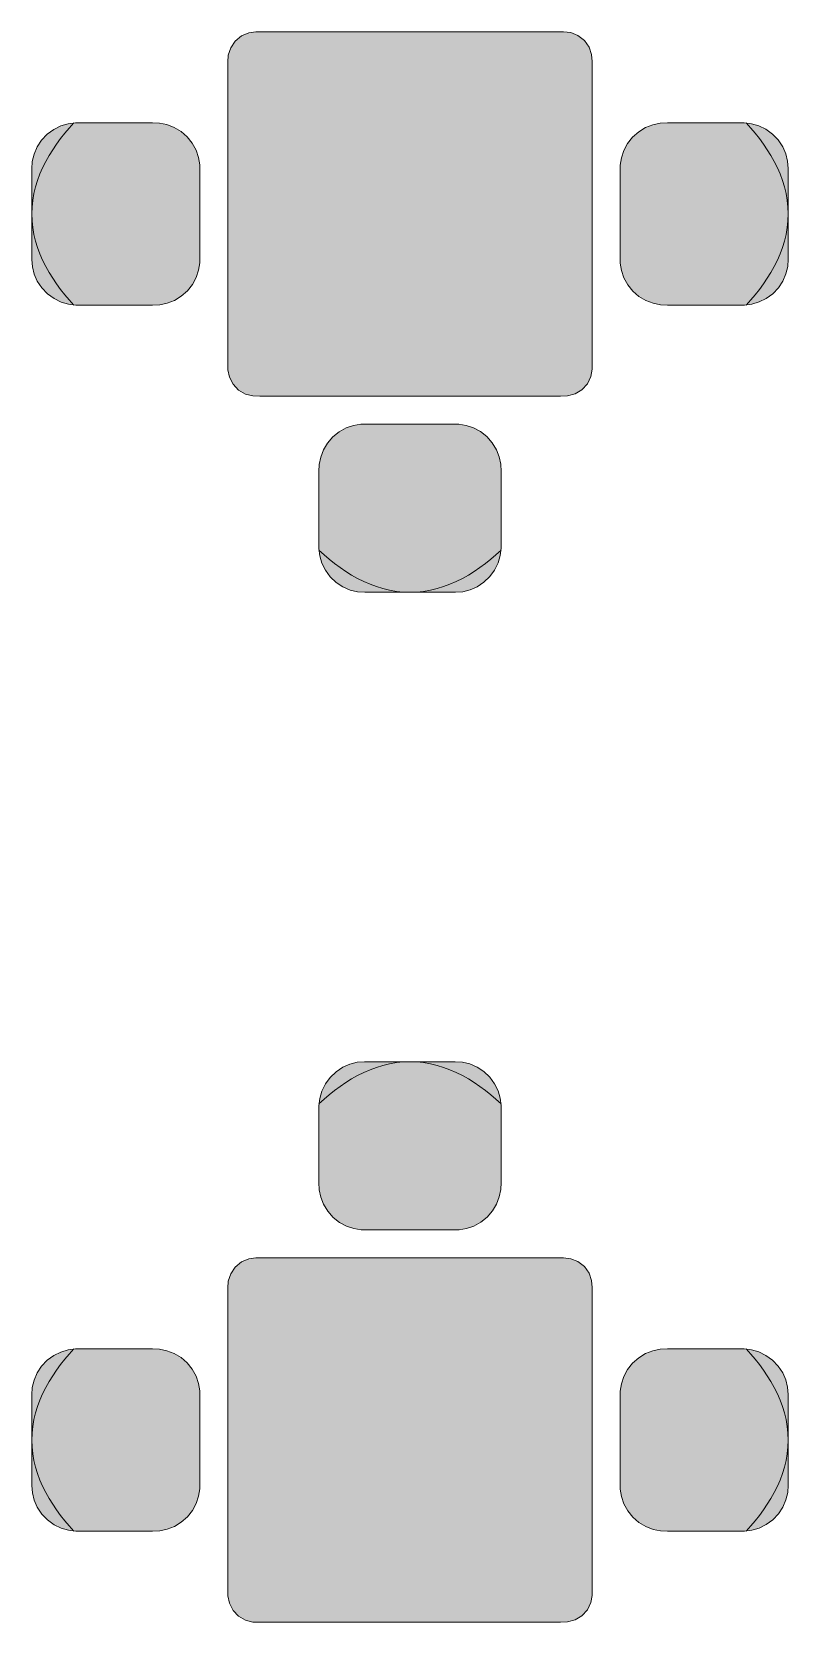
# Model space of a CAD drawing. Header units: metres. Extents: x 0 to 115, y 0 to 64.
# Drawn here: x 24.22 to 26.38, y 5.18 to 9.72 of the extents above; entities that cross this region are included whole.
import ezdxf

# ---------------------------------------------------------------- set-up
doc = ezdxf.new("R2010")
doc.units = ezdxf.units.M
doc.layers.add('A-MOBILIARIO', color=9, linetype='Continuous', lineweight=18)
doc.layers.add('A-MOBILIARIO-RELLENO', color=9, linetype='Continuous', lineweight=0)

msp = doc.modelspace()

# ---------------------------------------------------------------- hatches: boundary and pattern name
at = {"layer": 'A-MOBILIARIO-RELLENO', "true_color": 0xf3efe8}
h = msp.add_hatch(color=7, dxfattribs=at)
h.dxf.hatch_style = 1
h.paths.add_polyline_path([(24.86, 9.72), (24.88, 9.72), (24.8999, 9.72), (24.9199, 9.72), (24.9399, 9.72), (24.9598, 9.72), (24.9798, 9.72), (24.9997, 9.72), (25.0197, 9.72), (25.0397, 9.72), (25.0596, 9.72), (25.0796, 9.72), (25.0996, 9.72), (25.1195, 9.72), (25.1395, 9.72), (25.1594, 9.72), (25.1794, 9.72), (25.1994, 9.72), (25.2193, 9.72), (25.2393, 9.72), (25.2593, 9.72), (25.2792, 9.72), (25.2992, 9.72), (25.3191, 9.72), (25.3391, 9.72), (25.3591, 9.72), (25.379, 9.72), (25.399, 9.72), (25.419, 9.72), (25.4389, 9.72), (25.4589, 9.72), (25.4788, 9.72), (25.4988, 9.72), (25.5188, 9.72), (25.5387, 9.72), (25.5587, 9.72), (25.5787, 9.72), (25.5986, 9.72), (25.6186, 9.72), (25.6385, 9.72), (25.6585, 9.72), (25.6785, 9.72), (25.6984, 9.72), (25.7184, 9.72), (25.7384, 9.72), (25.759, 9.7177), (25.7797, 9.7095), (25.7979, 9.6952), (25.8113, 9.6763), (25.8185, 9.6554), (25.82, 9.635), (25.82, 9.615), (25.82, 9.5951), (25.82, 9.5751), (25.82, 9.5552), (25.82, 9.5352), (25.82, 9.5152), (25.82, 9.4953), (25.82, 9.4753), (25.82, 9.4553), (25.82, 9.4354), (25.82, 9.4154), (25.82, 9.3955), (25.82, 9.3755), (25.82, 9.3555), (25.82, 9.3356), (25.82, 9.3156), (25.82, 9.2956), (25.82, 9.2757), (25.82, 9.2557), (25.82, 9.2358), (25.82, 9.2158), (25.82, 9.1958), (25.82, 9.1759), (25.82, 9.1559), (25.82, 9.1359), (25.82, 9.116), (25.82, 9.096), (25.82, 9.0761), (25.82, 9.0561), (25.82, 9.0361), (25.82, 9.0162), (25.82, 8.9962), (25.82, 8.9762), (25.82, 8.9563), (25.82, 8.9363), (25.82, 8.9164), (25.82, 8.8964), (25.82, 8.8764), (25.82, 8.8565), (25.82, 8.8365), (25.82, 8.8165), (25.82, 8.7966), (25.82, 8.7766), (25.8199, 8.7566), (25.8162, 8.7358), (25.8064, 8.7154), (25.7908, 8.6982), (25.7712, 8.6863), (25.7502, 8.6807), (25.73, 8.68), (25.7101, 8.68), (25.6901, 8.68), (25.6701, 8.68), (25.6502, 8.68), (25.6302, 8.68), (25.6102, 8.68), (25.5903, 8.68), (25.5703, 8.68), (25.5504, 8.68), (25.5304, 8.68), (25.5104, 8.68), (25.4905, 8.68), (25.4705, 8.68), (25.4505, 8.68), (25.4306, 8.68), (25.4106, 8.68), (25.3907, 8.68), (25.3707, 8.68), (25.3507, 8.68), (25.3308, 8.68), (25.3108, 8.68), (25.2908, 8.68), (25.2709, 8.68), (25.2509, 8.68), (25.231, 8.68), (25.211, 8.68), (25.191, 8.68), (25.1711, 8.68), (25.1511, 8.68), (25.1311, 8.68), (25.1112, 8.68), (25.0912, 8.68), (25.0713, 8.68), (25.0513, 8.68), (25.0313, 8.68), (25.0114, 8.68), (24.9914, 8.68), (24.9714, 8.68), (24.9515, 8.68), (24.9315, 8.68), (24.9116, 8.68), (24.8916, 8.68), (24.8716, 8.68), (24.8515, 8.6805), (24.8305, 8.6856), (24.8107, 8.697), (24.7947, 8.7138), (24.7843, 8.734), (24.7802, 8.7549), (24.78, 8.775), (24.78, 8.7949), (24.78, 8.8149), (24.78, 8.8349), (24.78, 8.8548), (24.78, 8.8748), (24.78, 8.8947), (24.78, 8.9147), (24.78, 8.9347), (24.78, 8.9546), (24.78, 8.9746), (24.78, 8.9946), (24.78, 9.0145), (24.78, 9.0345), (24.78, 9.0544), (24.78, 9.0744), (24.78, 9.0944), (24.78, 9.1143), (24.78, 9.1343), (24.78, 9.1543), (24.78, 9.1742), (24.78, 9.1942), (24.78, 9.2141), (24.78, 9.2341), (24.78, 9.2541), (24.78, 9.274), (24.78, 9.294), (24.78, 9.314), (24.78, 9.3339), (24.78, 9.3539), (24.78, 9.3739), (24.78, 9.3938), (24.78, 9.4138), (24.78, 9.4337), (24.78, 9.4537), (24.78, 9.4737), (24.78, 9.4936), (24.78, 9.5136), (24.78, 9.5336), (24.78, 9.5535), (24.78, 9.5735), (24.78, 9.5934), (24.78, 9.6134), (24.78, 9.6334), (24.7812, 9.6537), (24.7879, 9.6746), (24.8008, 9.6937), (24.8187, 9.7085), (24.8393, 9.7173)])
at = {"layer": 'A-MOBILIARIO-RELLENO', "true_color": 0xeef0f2}
h = msp.add_hatch(color=7, dxfattribs=at)
h.dxf.hatch_style = 1
h.paths.add_polyline_path([(24.22, 9.07), (24.22, 9.0899), (24.22, 9.1099), (24.22, 9.1298), (24.22, 9.1498), (24.22, 9.1697), (24.22, 9.1897), (24.22, 9.2096), (24.22, 9.2296), (24.22, 9.2495), (24.22, 9.2695), (24.22, 9.2894), (24.22, 9.3093), (24.22, 9.3293), (24.2215, 9.3497), (24.2266, 9.3707), (24.2354, 9.3914), (24.2481, 9.4107), (24.2641, 9.4276), (24.2828, 9.4413), (24.3032, 9.4513), (24.3242, 9.4574), (24.3449, 9.4599), (24.3649, 9.46), (24.3849, 9.46), (24.4048, 9.46), (24.4247, 9.46), (24.4447, 9.46), (24.4646, 9.46), (24.4846, 9.46), (24.5045, 9.46), (24.5245, 9.46), (24.5444, 9.46), (24.5644, 9.46), (24.5846, 9.4592), (24.6055, 9.455), (24.6264, 9.4471), (24.6461, 9.4354), (24.6637, 9.4201), (24.6783, 9.402), (24.6892, 9.3819), (24.6963, 9.361), (24.6996, 9.3401), (24.7, 9.32), (24.7, 9.3001), (24.7, 9.2801), (24.7, 9.2602), (24.7, 9.2402), (24.7, 9.2203), (24.7, 9.2004), (24.7, 9.1804), (24.7, 9.1605), (24.7, 9.1405), (24.7, 9.1206), (24.7, 9.1006), (24.7, 9.0807), (24.6997, 9.0606), (24.6964, 9.0398), (24.6895, 9.0188), (24.6787, 8.9987), (24.6643, 8.9805), (24.6468, 8.9651), (24.6271, 8.9532), (24.6063, 8.9452), (24.5853, 8.9409), (24.5651, 8.94), (24.5451, 8.94), (24.5252, 8.94), (24.5052, 8.94), (24.4853, 8.94), (24.4653, 8.94), (24.4454, 8.94), (24.4254, 8.94), (24.4055, 8.94), (24.3856, 8.94), (24.3656, 8.94), (24.3456, 8.9401), (24.325, 8.9424), (24.304, 8.9484), (24.2835, 8.9583), (24.2648, 8.9718), (24.2486, 8.9887), (24.2358, 9.0079), (24.2268, 9.0285), (24.2216, 9.0495)])
h = msp.add_hatch(color=7, dxfattribs=at)
h.dxf.hatch_style = 1
h.paths.add_polyline_path([(26.38, 9.33), (26.38, 9.3101), (26.38, 9.2901), (26.38, 9.2702), (26.38, 9.2502), (26.38, 9.2303), (26.38, 9.2103), (26.38, 9.1904), (26.38, 9.1704), (26.38, 9.1505), (26.38, 9.1305), (26.38, 9.1106), (26.38, 9.0907), (26.38, 9.0707), (26.3785, 9.0503), (26.3734, 9.0293), (26.3646, 9.0086), (26.3519, 8.9893), (26.3359, 8.9724), (26.3172, 8.9587), (26.2968, 8.9487), (26.2758, 8.9426), (26.2551, 8.9401), (26.2351, 8.94), (26.2151, 8.94), (26.1952, 8.94), (26.1753, 8.94), (26.1553, 8.94), (26.1354, 8.94), (26.1154, 8.94), (26.0955, 8.94), (26.0755, 8.94), (26.0556, 8.94), (26.0356, 8.94), (26.0154, 8.9408), (25.9945, 8.945), (25.9736, 8.9529), (25.9539, 8.9646), (25.9363, 8.9799), (25.9217, 8.998), (25.9108, 9.0181), (25.9037, 9.039), (25.9004, 9.0599), (25.9, 9.08), (25.9, 9.0999), (25.9, 9.1199), (25.9, 9.1398), (25.9, 9.1598), (25.9, 9.1797), (25.9, 9.1996), (25.9, 9.2196), (25.9, 9.2395), (25.9, 9.2595), (25.9, 9.2794), (25.9, 9.2994), (25.9, 9.3193), (25.9003, 9.3394), (25.9036, 9.3602), (25.9105, 9.3812), (25.9213, 9.4013), (25.9357, 9.4195), (25.9532, 9.4349), (25.9729, 9.4468), (25.9937, 9.4548), (26.0147, 9.4591), (26.0349, 9.46), (26.0549, 9.46), (26.0748, 9.46), (26.0948, 9.46), (26.1147, 9.46), (26.1347, 9.46), (26.1546, 9.46), (26.1746, 9.46), (26.1945, 9.46), (26.2144, 9.46), (26.2344, 9.46), (26.2544, 9.4599), (26.275, 9.4576), (26.296, 9.4516), (26.3165, 9.4417), (26.3352, 9.4282), (26.3514, 9.4113), (26.3642, 9.3921), (26.3732, 9.3715), (26.3784, 9.3505)])
h = msp.add_hatch(color=7, dxfattribs=at)
h.dxf.hatch_style = 1
h.paths.add_polyline_path([(25.43, 8.12), (25.4101, 8.12), (25.3901, 8.12), (25.3702, 8.12), (25.3502, 8.12), (25.3303, 8.12), (25.3103, 8.12), (25.2904, 8.12), (25.2704, 8.12), (25.2505, 8.12), (25.2305, 8.12), (25.2106, 8.12), (25.1907, 8.12), (25.1707, 8.12), (25.1503, 8.1215), (25.1293, 8.1265), (25.1086, 8.1354), (25.0893, 8.1481), (25.0724, 8.1641), (25.0587, 8.1828), (25.0487, 8.2032), (25.0426, 8.2242), (25.0401, 8.2449), (25.04, 8.2649), (25.04, 8.2848), (25.04, 8.3048), (25.04, 8.3247), (25.04, 8.3447), (25.04, 8.3646), (25.04, 8.3846), (25.04, 8.4045), (25.04, 8.4245), (25.04, 8.4444), (25.04, 8.4644), (25.0408, 8.4846), (25.045, 8.5055), (25.0529, 8.5264), (25.0646, 8.5461), (25.0799, 8.5637), (25.098, 8.5783), (25.1181, 8.5892), (25.139, 8.5963), (25.1599, 8.5996), (25.18, 8.6), (25.1999, 8.6), (25.2199, 8.6), (25.2398, 8.6), (25.2598, 8.6), (25.2797, 8.6), (25.2996, 8.6), (25.3196, 8.6), (25.3395, 8.6), (25.3595, 8.6), (25.3794, 8.6), (25.3994, 8.6), (25.4193, 8.6), (25.4394, 8.5997), (25.4602, 8.5964), (25.4812, 8.5895), (25.5013, 8.5787), (25.5195, 8.5643), (25.5349, 8.5468), (25.5468, 8.5271), (25.5548, 8.5063), (25.5591, 8.4853), (25.56, 8.4651), (25.56, 8.4451), (25.56, 8.4252), (25.56, 8.4052), (25.56, 8.3853), (25.56, 8.3653), (25.56, 8.3454), (25.56, 8.3254), (25.56, 8.3055), (25.56, 8.2856), (25.56, 8.2656), (25.5599, 8.2456), (25.5576, 8.225), (25.5516, 8.204), (25.5417, 8.1835), (25.5282, 8.1648), (25.5113, 8.1486), (25.4921, 8.1358), (25.4715, 8.1268), (25.4505, 8.1216)])
h = msp.add_hatch(color=7, dxfattribs=at)
h.dxf.hatch_style = 1
h.paths.add_polyline_path([(25.17, 6.78), (25.1899, 6.78), (25.2099, 6.78), (25.2298, 6.78), (25.2498, 6.78), (25.2697, 6.78), (25.2897, 6.78), (25.3096, 6.78), (25.3296, 6.78), (25.3495, 6.78), (25.3695, 6.78), (25.3894, 6.78), (25.4093, 6.78), (25.4293, 6.78), (25.4497, 6.7785), (25.4707, 6.7735), (25.4914, 6.7646), (25.5107, 6.7519), (25.5276, 6.7359), (25.5413, 6.7172), (25.5513, 6.6968), (25.5574, 6.6758), (25.5599, 6.6551), (25.56, 6.6351), (25.56, 6.6152), (25.56, 6.5952), (25.56, 6.5753), (25.56, 6.5553), (25.56, 6.5354), (25.56, 6.5154), (25.56, 6.4955), (25.56, 6.4755), (25.56, 6.4556), (25.56, 6.4356), (25.5592, 6.4154), (25.555, 6.3945), (25.5471, 6.3736), (25.5354, 6.3539), (25.5201, 6.3363), (25.502, 6.3217), (25.4819, 6.3108), (25.461, 6.3037), (25.4401, 6.3004), (25.42, 6.3), (25.4001, 6.3), (25.3801, 6.3), (25.3602, 6.3), (25.3402, 6.3), (25.3203, 6.3), (25.3004, 6.3), (25.2804, 6.3), (25.2605, 6.3), (25.2405, 6.3), (25.2206, 6.3), (25.2006, 6.3), (25.1807, 6.3), (25.1606, 6.3003), (25.1398, 6.3036), (25.1188, 6.3105), (25.0987, 6.3213), (25.0805, 6.3357), (25.0651, 6.3532), (25.0532, 6.3729), (25.0452, 6.3937), (25.0409, 6.4147), (25.04, 6.4349), (25.04, 6.4549), (25.04, 6.4748), (25.04, 6.4948), (25.04, 6.5147), (25.04, 6.5347), (25.04, 6.5546), (25.04, 6.5746), (25.04, 6.5945), (25.04, 6.6144), (25.04, 6.6344), (25.0401, 6.6544), (25.0424, 6.675), (25.0484, 6.696), (25.0583, 6.7165), (25.0718, 6.7352), (25.0887, 6.7514), (25.1079, 6.7642), (25.1285, 6.7732), (25.1495, 6.7784)])
at = {"layer": 'A-MOBILIARIO-RELLENO', "true_color": 0xf3efe8}
h = msp.add_hatch(color=7, dxfattribs=at)
h.dxf.hatch_style = 1
h.paths.add_polyline_path([(24.86, 6.22), (24.88, 6.22), (24.8999, 6.22), (24.9199, 6.22), (24.9399, 6.22), (24.9598, 6.22), (24.9798, 6.22), (24.9997, 6.22), (25.0197, 6.22), (25.0397, 6.22), (25.0596, 6.22), (25.0796, 6.22), (25.0996, 6.22), (25.1195, 6.22), (25.1395, 6.22), (25.1594, 6.22), (25.1794, 6.22), (25.1994, 6.22), (25.2193, 6.22), (25.2393, 6.22), (25.2593, 6.22), (25.2792, 6.22), (25.2992, 6.22), (25.3191, 6.22), (25.3391, 6.22), (25.3591, 6.22), (25.379, 6.22), (25.399, 6.22), (25.419, 6.22), (25.4389, 6.22), (25.4589, 6.22), (25.4788, 6.22), (25.4988, 6.22), (25.5188, 6.22), (25.5387, 6.22), (25.5587, 6.22), (25.5787, 6.22), (25.5986, 6.22), (25.6186, 6.22), (25.6385, 6.22), (25.6585, 6.22), (25.6785, 6.22), (25.6984, 6.22), (25.7184, 6.22), (25.7384, 6.22), (25.759, 6.2177), (25.7797, 6.2095), (25.7979, 6.1952), (25.8113, 6.1763), (25.8185, 6.1554), (25.82, 6.135), (25.82, 6.115), (25.82, 6.0951), (25.82, 6.0751), (25.82, 6.0552), (25.82, 6.0352), (25.82, 6.0152), (25.82, 5.9953), (25.82, 5.9753), (25.82, 5.9553), (25.82, 5.9354), (25.82, 5.9154), (25.82, 5.8955), (25.82, 5.8755), (25.82, 5.8555), (25.82, 5.8356), (25.82, 5.8156), (25.82, 5.7956), (25.82, 5.7757), (25.82, 5.7557), (25.82, 5.7358), (25.82, 5.7158), (25.82, 5.6958), (25.82, 5.6759), (25.82, 5.6559), (25.82, 5.6359), (25.82, 5.616), (25.82, 5.596), (25.82, 5.5761), (25.82, 5.5561), (25.82, 5.5361), (25.82, 5.5162), (25.82, 5.4962), (25.82, 5.4762), (25.82, 5.4563), (25.82, 5.4363), (25.82, 5.4164), (25.82, 5.3964), (25.82, 5.3764), (25.82, 5.3565), (25.82, 5.3365), (25.82, 5.3165), (25.82, 5.2966), (25.82, 5.2766), (25.8199, 5.2566), (25.8162, 5.2358), (25.8064, 5.2154), (25.7908, 5.1982), (25.7712, 5.1863), (25.7502, 5.1807), (25.73, 5.18), (25.7101, 5.18), (25.6901, 5.18), (25.6701, 5.18), (25.6502, 5.18), (25.6302, 5.18), (25.6102, 5.18), (25.5903, 5.18), (25.5703, 5.18), (25.5504, 5.18), (25.5304, 5.18), (25.5104, 5.18), (25.4905, 5.18), (25.4705, 5.18), (25.4505, 5.18), (25.4306, 5.18), (25.4106, 5.18), (25.3907, 5.18), (25.3707, 5.18), (25.3507, 5.18), (25.3308, 5.18), (25.3108, 5.18), (25.2908, 5.18), (25.2709, 5.18), (25.2509, 5.18), (25.231, 5.18), (25.211, 5.18), (25.191, 5.18), (25.1711, 5.18), (25.1511, 5.18), (25.1311, 5.18), (25.1112, 5.18), (25.0912, 5.18), (25.0713, 5.18), (25.0513, 5.18), (25.0313, 5.18), (25.0114, 5.18), (24.9914, 5.18), (24.9714, 5.18), (24.9515, 5.18), (24.9315, 5.18), (24.9116, 5.18), (24.8916, 5.18), (24.8716, 5.18), (24.8515, 5.1805), (24.8305, 5.1856), (24.8107, 5.197), (24.7947, 5.2138), (24.7843, 5.234), (24.7802, 5.2549), (24.78, 5.275), (24.78, 5.2949), (24.78, 5.3149), (24.78, 5.3349), (24.78, 5.3548), (24.78, 5.3748), (24.78, 5.3947), (24.78, 5.4147), (24.78, 5.4347), (24.78, 5.4546), (24.78, 5.4746), (24.78, 5.4946), (24.78, 5.5145), (24.78, 5.5345), (24.78, 5.5544), (24.78, 5.5744), (24.78, 5.5944), (24.78, 5.6143), (24.78, 5.6343), (24.78, 5.6543), (24.78, 5.6742), (24.78, 5.6942), (24.78, 5.7141), (24.78, 5.7341), (24.78, 5.7541), (24.78, 5.774), (24.78, 5.794), (24.78, 5.814), (24.78, 5.8339), (24.78, 5.8539), (24.78, 5.8739), (24.78, 5.8938), (24.78, 5.9138), (24.78, 5.9337), (24.78, 5.9537), (24.78, 5.9737), (24.78, 5.9936), (24.78, 6.0136), (24.78, 6.0336), (24.78, 6.0535), (24.78, 6.0735), (24.78, 6.0934), (24.78, 6.1134), (24.78, 6.1334), (24.7812, 6.1537), (24.7879, 6.1746), (24.8008, 6.1938), (24.8187, 6.2085), (24.8393, 6.2173)])
at = {"layer": 'A-MOBILIARIO-RELLENO', "true_color": 0xeef0f2}
h = msp.add_hatch(color=7, dxfattribs=at)
h.dxf.hatch_style = 1
h.paths.add_polyline_path([(24.22, 5.57), (24.22, 5.5899), (24.22, 5.6099), (24.22, 5.6298), (24.22, 5.6498), (24.22, 5.6697), (24.22, 5.6897), (24.22, 5.7096), (24.22, 5.7296), (24.22, 5.7495), (24.22, 5.7695), (24.22, 5.7894), (24.22, 5.8093), (24.22, 5.8293), (24.2215, 5.8497), (24.2266, 5.8707), (24.2354, 5.8914), (24.2481, 5.9107), (24.2641, 5.9276), (24.2828, 5.9413), (24.3032, 5.9513), (24.3242, 5.9574), (24.3449, 5.9599), (24.3649, 5.96), (24.3849, 5.96), (24.4048, 5.96), (24.4247, 5.96), (24.4447, 5.96), (24.4646, 5.96), (24.4846, 5.96), (24.5045, 5.96), (24.5245, 5.96), (24.5444, 5.96), (24.5644, 5.96), (24.5846, 5.9592), (24.6055, 5.955), (24.6264, 5.9471), (24.6461, 5.9354), (24.6637, 5.9201), (24.6783, 5.902), (24.6892, 5.8819), (24.6963, 5.861), (24.6996, 5.8401), (24.7, 5.82), (24.7, 5.8001), (24.7, 5.7801), (24.7, 5.7602), (24.7, 5.7402), (24.7, 5.7203), (24.7, 5.7004), (24.7, 5.6804), (24.7, 5.6605), (24.7, 5.6405), (24.7, 5.6206), (24.7, 5.6006), (24.7, 5.5807), (24.6997, 5.5606), (24.6964, 5.5398), (24.6895, 5.5188), (24.6787, 5.4987), (24.6643, 5.4805), (24.6468, 5.4651), (24.6271, 5.4532), (24.6063, 5.4452), (24.5853, 5.4409), (24.5651, 5.44), (24.5451, 5.44), (24.5252, 5.44), (24.5052, 5.44), (24.4853, 5.44), (24.4653, 5.44), (24.4454, 5.44), (24.4254, 5.44), (24.4055, 5.44), (24.3856, 5.44), (24.3656, 5.44), (24.3456, 5.4401), (24.325, 5.4424), (24.304, 5.4484), (24.2835, 5.4583), (24.2648, 5.4718), (24.2486, 5.4887), (24.2358, 5.5079), (24.2268, 5.5285), (24.2216, 5.5495)])
h = msp.add_hatch(color=7, dxfattribs=at)
h.dxf.hatch_style = 1
h.paths.add_polyline_path([(26.38, 5.83), (26.38, 5.8101), (26.38, 5.7901), (26.38, 5.7702), (26.38, 5.7502), (26.38, 5.7303), (26.38, 5.7103), (26.38, 5.6904), (26.38, 5.6704), (26.38, 5.6505), (26.38, 5.6305), (26.38, 5.6106), (26.38, 5.5907), (26.38, 5.5707), (26.3785, 5.5503), (26.3734, 5.5293), (26.3646, 5.5086), (26.3519, 5.4893), (26.3359, 5.4724), (26.3172, 5.4587), (26.2968, 5.4487), (26.2758, 5.4426), (26.2551, 5.4401), (26.2351, 5.44), (26.2151, 5.44), (26.1952, 5.44), (26.1753, 5.44), (26.1553, 5.44), (26.1354, 5.44), (26.1154, 5.44), (26.0955, 5.44), (26.0755, 5.44), (26.0556, 5.44), (26.0356, 5.44), (26.0154, 5.4408), (25.9945, 5.445), (25.9736, 5.4529), (25.9539, 5.4646), (25.9363, 5.4799), (25.9217, 5.498), (25.9108, 5.5181), (25.9037, 5.539), (25.9004, 5.5599), (25.9, 5.58), (25.9, 5.5999), (25.9, 5.6199), (25.9, 5.6398), (25.9, 5.6598), (25.9, 5.6797), (25.9, 5.6996), (25.9, 5.7196), (25.9, 5.7395), (25.9, 5.7595), (25.9, 5.7794), (25.9, 5.7994), (25.9, 5.8193), (25.9003, 5.8394), (25.9036, 5.8602), (25.9105, 5.8812), (25.9213, 5.9013), (25.9357, 5.9195), (25.9532, 5.9349), (25.9729, 5.9468), (25.9937, 5.9548), (26.0147, 5.9591), (26.0349, 5.96), (26.0549, 5.96), (26.0748, 5.96), (26.0948, 5.96), (26.1147, 5.96), (26.1347, 5.96), (26.1546, 5.96), (26.1746, 5.96), (26.1945, 5.96), (26.2144, 5.96), (26.2344, 5.96), (26.2544, 5.9599), (26.275, 5.9576), (26.296, 5.9516), (26.3165, 5.9417), (26.3352, 5.9282), (26.3514, 5.9113), (26.3642, 5.8921), (26.3732, 5.8715), (26.3784, 5.8505)])

# ---------------------------------------------------------------- linework, layer by layer
at = {"layer": 'A-MOBILIARIO'}
for points in [[(24.86, 9.72), (24.88, 9.72), (24.8999, 9.72), (24.9199, 9.72), (24.9399, 9.72), (24.9598, 9.72), (24.9798, 9.72), (24.9997, 9.72), (25.0197, 9.72), (25.0397, 9.72), (25.0596, 9.72), (25.0796, 9.72), (25.0996, 9.72), (25.1195, 9.72), (25.1395, 9.72), (25.1594, 9.72), (25.1794, 9.72), (25.1994, 9.72), (25.2193, 9.72), (25.2393, 9.72), (25.2593, 9.72), (25.2792, 9.72), (25.2992, 9.72), (25.3191, 9.72), (25.3391, 9.72), (25.3591, 9.72), (25.379, 9.72), (25.399, 9.72), (25.419, 9.72), (25.4389, 9.72), (25.4589, 9.72), (25.4788, 9.72), (25.4988, 9.72), (25.5188, 9.72), (25.5387, 9.72), (25.5587, 9.72), (25.5787, 9.72), (25.5986, 9.72), (25.6186, 9.72), (25.6385, 9.72), (25.6585, 9.72), (25.6785, 9.72), (25.6984, 9.72), (25.7184, 9.72), (25.7384, 9.72), (25.759, 9.7177), (25.7797, 9.7095), (25.7979, 9.6952), (25.8113, 9.6763), (25.8185, 9.6554), (25.82, 9.635), (25.82, 9.615), (25.82, 9.5951), (25.82, 9.5751), (25.82, 9.5552), (25.82, 9.5352), (25.82, 9.5152), (25.82, 9.4953), (25.82, 9.4753), (25.82, 9.4553), (25.82, 9.4354), (25.82, 9.4154), (25.82, 9.3955), (25.82, 9.3755), (25.82, 9.3555), (25.82, 9.3356), (25.82, 9.3156), (25.82, 9.2956), (25.82, 9.2757), (25.82, 9.2557), (25.82, 9.2358), (25.82, 9.2158), (25.82, 9.1958), (25.82, 9.1759), (25.82, 9.1559), (25.82, 9.1359), (25.82, 9.116), (25.82, 9.096), (25.82, 9.0761), (25.82, 9.0561), (25.82, 9.0361), (25.82, 9.0162), (25.82, 8.9962), (25.82, 8.9762), (25.82, 8.9563), (25.82, 8.9363), (25.82, 8.9164), (25.82, 8.8964), (25.82, 8.8764), (25.82, 8.8565), (25.82, 8.8365), (25.82, 8.8165), (25.82, 8.7966), (25.82, 8.7766), (25.8199, 8.7566), (25.8162, 8.7358), (25.8064, 8.7154), (25.7908, 8.6982), (25.7712, 8.6863), (25.7502, 8.6807), (25.73, 8.68), (25.7101, 8.68), (25.6901, 8.68), (25.6701, 8.68), (25.6502, 8.68), (25.6302, 8.68), (25.6102, 8.68), (25.5903, 8.68), (25.5703, 8.68), (25.5504, 8.68), (25.5304, 8.68), (25.5104, 8.68), (25.4905, 8.68), (25.4705, 8.68), (25.4505, 8.68), (25.4306, 8.68), (25.4106, 8.68), (25.3907, 8.68), (25.3707, 8.68), (25.3507, 8.68), (25.3308, 8.68), (25.3108, 8.68), (25.2908, 8.68), (25.2709, 8.68), (25.2509, 8.68), (25.231, 8.68), (25.211, 8.68), (25.191, 8.68), (25.1711, 8.68), (25.1511, 8.68), (25.1311, 8.68), (25.1112, 8.68), (25.0912, 8.68), (25.0713, 8.68), (25.0513, 8.68), (25.0313, 8.68), (25.0114, 8.68), (24.9914, 8.68), (24.9714, 8.68), (24.9515, 8.68), (24.9315, 8.68), (24.9116, 8.68), (24.8916, 8.68), (24.8716, 8.68), (24.8515, 8.6805), (24.8305, 8.6856), (24.8107, 8.697), (24.7947, 8.7138), (24.7843, 8.734), (24.7802, 8.7549), (24.78, 8.775), (24.78, 8.7949), (24.78, 8.8149), (24.78, 8.8349), (24.78, 8.8548), (24.78, 8.8748), (24.78, 8.8947), (24.78, 8.9147), (24.78, 8.9347), (24.78, 8.9546), (24.78, 8.9746), (24.78, 8.9946), (24.78, 9.0145), (24.78, 9.0345), (24.78, 9.0544), (24.78, 9.0744), (24.78, 9.0944), (24.78, 9.1143), (24.78, 9.1343), (24.78, 9.1543), (24.78, 9.1742), (24.78, 9.1942), (24.78, 9.2141), (24.78, 9.2341), (24.78, 9.2541), (24.78, 9.274), (24.78, 9.294), (24.78, 9.314), (24.78, 9.3339), (24.78, 9.3539), (24.78, 9.3739), (24.78, 9.3938), (24.78, 9.4138), (24.78, 9.4337), (24.78, 9.4537), (24.78, 9.4737), (24.78, 9.4936), (24.78, 9.5136), (24.78, 9.5336), (24.78, 9.5535), (24.78, 9.5735), (24.78, 9.5934), (24.78, 9.6134), (24.78, 9.6334), (24.7812, 9.6537), (24.7879, 9.6746), (24.8008, 9.6937), (24.8187, 9.7085), (24.8393, 9.7173)], [(24.22, 9.07), (24.22, 9.0899), (24.22, 9.1099), (24.22, 9.1298), (24.22, 9.1498), (24.22, 9.1697), (24.22, 9.1897), (24.22, 9.2096), (24.22, 9.2296), (24.22, 9.2495), (24.22, 9.2695), (24.22, 9.2894), (24.22, 9.3093), (24.22, 9.3293), (24.2215, 9.3497), (24.2266, 9.3707), (24.2354, 9.3914), (24.2481, 9.4107), (24.2641, 9.4276), (24.2828, 9.4413), (24.3032, 9.4513), (24.3242, 9.4574), (24.3449, 9.4599), (24.3649, 9.46), (24.3849, 9.46), (24.4048, 9.46), (24.4247, 9.46), (24.4447, 9.46), (24.4646, 9.46), (24.4846, 9.46), (24.5045, 9.46), (24.5245, 9.46), (24.5444, 9.46), (24.5644, 9.46), (24.5846, 9.4592), (24.6055, 9.455), (24.6264, 9.4471), (24.6461, 9.4354), (24.6637, 9.4201), (24.6783, 9.402), (24.6892, 9.3819), (24.6963, 9.361), (24.6996, 9.3401), (24.7, 9.32), (24.7, 9.3001), (24.7, 9.2801), (24.7, 9.2602), (24.7, 9.2402), (24.7, 9.2203), (24.7, 9.2004), (24.7, 9.1804), (24.7, 9.1605), (24.7, 9.1405), (24.7, 9.1206), (24.7, 9.1006), (24.7, 9.0807), (24.6997, 9.0606), (24.6964, 9.0398), (24.6895, 9.0188), (24.6787, 8.9987), (24.6643, 8.9805), (24.6468, 8.9651), (24.6271, 8.9532), (24.6063, 8.9452), (24.5853, 8.9409), (24.5651, 8.94), (24.5451, 8.94), (24.5252, 8.94), (24.5052, 8.94), (24.4853, 8.94), (24.4653, 8.94), (24.4454, 8.94), (24.4254, 8.94), (24.4055, 8.94), (24.3856, 8.94), (24.3656, 8.94), (24.3456, 8.9401), (24.325, 8.9424), (24.304, 8.9484), (24.2835, 8.9583), (24.2648, 8.9718), (24.2486, 8.9887), (24.2358, 9.0079), (24.2268, 9.0285), (24.2216, 9.0495)], [(26.38, 9.33), (26.38, 9.3101), (26.38, 9.2901), (26.38, 9.2702), (26.38, 9.2502), (26.38, 9.2303), (26.38, 9.2103), (26.38, 9.1904), (26.38, 9.1704), (26.38, 9.1505), (26.38, 9.1305), (26.38, 9.1106), (26.38, 9.0907), (26.38, 9.0707), (26.3785, 9.0503), (26.3734, 9.0293), (26.3646, 9.0086), (26.3519, 8.9893), (26.3359, 8.9724), (26.3172, 8.9587), (26.2968, 8.9487), (26.2758, 8.9426), (26.2551, 8.9401), (26.2351, 8.94), (26.2151, 8.94), (26.1952, 8.94), (26.1753, 8.94), (26.1553, 8.94), (26.1354, 8.94), (26.1154, 8.94), (26.0955, 8.94), (26.0755, 8.94), (26.0556, 8.94), (26.0356, 8.94), (26.0154, 8.9408), (25.9945, 8.945), (25.9736, 8.9529), (25.9539, 8.9646), (25.9363, 8.9799), (25.9217, 8.998), (25.9108, 9.0181), (25.9037, 9.039), (25.9004, 9.0599), (25.9, 9.08), (25.9, 9.0999), (25.9, 9.1199), (25.9, 9.1398), (25.9, 9.1598), (25.9, 9.1797), (25.9, 9.1996), (25.9, 9.2196), (25.9, 9.2395), (25.9, 9.2595), (25.9, 9.2794), (25.9, 9.2994), (25.9, 9.3193), (25.9003, 9.3394), (25.9036, 9.3602), (25.9105, 9.3812), (25.9213, 9.4013), (25.9357, 9.4195), (25.9532, 9.4349), (25.9729, 9.4468), (25.9937, 9.4548), (26.0147, 9.4591), (26.0349, 9.46), (26.0549, 9.46), (26.0748, 9.46), (26.0948, 9.46), (26.1147, 9.46), (26.1347, 9.46), (26.1546, 9.46), (26.1746, 9.46), (26.1945, 9.46), (26.2144, 9.46), (26.2344, 9.46), (26.2544, 9.4599), (26.275, 9.4576), (26.296, 9.4516), (26.3165, 9.4417), (26.3352, 9.4282), (26.3514, 9.4113), (26.3642, 9.3921), (26.3732, 9.3715), (26.3784, 9.3505)], [(25.43, 8.12), (25.4101, 8.12), (25.3901, 8.12), (25.3702, 8.12), (25.3502, 8.12), (25.3303, 8.12), (25.3103, 8.12), (25.2904, 8.12), (25.2704, 8.12), (25.2505, 8.12), (25.2305, 8.12), (25.2106, 8.12), (25.1907, 8.12), (25.1707, 8.12), (25.1503, 8.1215), (25.1293, 8.1265), (25.1086, 8.1354), (25.0893, 8.1481), (25.0724, 8.1641), (25.0587, 8.1828), (25.0487, 8.2032), (25.0426, 8.2242), (25.0401, 8.2449), (25.04, 8.2649), (25.04, 8.2848), (25.04, 8.3048), (25.04, 8.3247), (25.04, 8.3447), (25.04, 8.3646), (25.04, 8.3846), (25.04, 8.4045), (25.04, 8.4245), (25.04, 8.4444), (25.04, 8.4644), (25.0408, 8.4846), (25.045, 8.5055), (25.0529, 8.5264), (25.0646, 8.5461), (25.0799, 8.5637), (25.098, 8.5783), (25.1181, 8.5892), (25.139, 8.5963), (25.1599, 8.5996), (25.18, 8.6), (25.1999, 8.6), (25.2199, 8.6), (25.2398, 8.6), (25.2598, 8.6), (25.2797, 8.6), (25.2996, 8.6), (25.3196, 8.6), (25.3395, 8.6), (25.3595, 8.6), (25.3794, 8.6), (25.3994, 8.6), (25.4193, 8.6), (25.4394, 8.5997), (25.4602, 8.5964), (25.4812, 8.5895), (25.5013, 8.5787), (25.5195, 8.5643), (25.5349, 8.5468), (25.5468, 8.5271), (25.5548, 8.5063), (25.5591, 8.4853), (25.56, 8.4651), (25.56, 8.4451), (25.56, 8.4252), (25.56, 8.4052), (25.56, 8.3853), (25.56, 8.3653), (25.56, 8.3454), (25.56, 8.3254), (25.56, 8.3055), (25.56, 8.2856), (25.56, 8.2656), (25.5599, 8.2456), (25.5576, 8.225), (25.5516, 8.204), (25.5417, 8.1835), (25.5282, 8.1648), (25.5113, 8.1486), (25.4921, 8.1358), (25.4715, 8.1268), (25.4505, 8.1216)], [(25.17, 6.78), (25.1899, 6.78), (25.2099, 6.78), (25.2298, 6.78), (25.2498, 6.78), (25.2697, 6.78), (25.2897, 6.78), (25.3096, 6.78), (25.3296, 6.78), (25.3495, 6.78), (25.3695, 6.78), (25.3894, 6.78), (25.4093, 6.78), (25.4293, 6.78), (25.4497, 6.7785), (25.4707, 6.7735), (25.4914, 6.7646), (25.5107, 6.7519), (25.5276, 6.7359), (25.5413, 6.7172), (25.5513, 6.6968), (25.5574, 6.6758), (25.5599, 6.6551), (25.56, 6.6351), (25.56, 6.6152), (25.56, 6.5952), (25.56, 6.5753), (25.56, 6.5553), (25.56, 6.5354), (25.56, 6.5154), (25.56, 6.4955), (25.56, 6.4755), (25.56, 6.4556), (25.56, 6.4356), (25.5592, 6.4154), (25.555, 6.3945), (25.5471, 6.3736), (25.5354, 6.3539), (25.5201, 6.3363), (25.502, 6.3217), (25.4819, 6.3108), (25.461, 6.3037), (25.4401, 6.3004), (25.42, 6.3), (25.4001, 6.3), (25.3801, 6.3), (25.3602, 6.3), (25.3402, 6.3), (25.3203, 6.3), (25.3004, 6.3), (25.2804, 6.3), (25.2605, 6.3), (25.2405, 6.3), (25.2206, 6.3), (25.2006, 6.3), (25.1807, 6.3), (25.1606, 6.3003), (25.1398, 6.3036), (25.1188, 6.3105), (25.0987, 6.3213), (25.0805, 6.3357), (25.0651, 6.3532), (25.0532, 6.3729), (25.0452, 6.3937), (25.0409, 6.4147), (25.04, 6.4349), (25.04, 6.4549), (25.04, 6.4748), (25.04, 6.4948), (25.04, 6.5147), (25.04, 6.5347), (25.04, 6.5546), (25.04, 6.5746), (25.04, 6.5945), (25.04, 6.6144), (25.04, 6.6344), (25.0401, 6.6544), (25.0424, 6.675), (25.0484, 6.696), (25.0583, 6.7165), (25.0718, 6.7352), (25.0887, 6.7514), (25.1079, 6.7642), (25.1285, 6.7732), (25.1495, 6.7784)], [(24.86, 6.22), (24.88, 6.22), (24.8999, 6.22), (24.9199, 6.22), (24.9399, 6.22), (24.9598, 6.22), (24.9798, 6.22), (24.9997, 6.22), (25.0197, 6.22), (25.0397, 6.22), (25.0596, 6.22), (25.0796, 6.22), (25.0996, 6.22), (25.1195, 6.22), (25.1395, 6.22), (25.1594, 6.22), (25.1794, 6.22), (25.1994, 6.22), (25.2193, 6.22), (25.2393, 6.22), (25.2593, 6.22), (25.2792, 6.22), (25.2992, 6.22), (25.3191, 6.22), (25.3391, 6.22), (25.3591, 6.22), (25.379, 6.22), (25.399, 6.22), (25.419, 6.22), (25.4389, 6.22), (25.4589, 6.22), (25.4788, 6.22), (25.4988, 6.22), (25.5188, 6.22), (25.5387, 6.22), (25.5587, 6.22), (25.5787, 6.22), (25.5986, 6.22), (25.6186, 6.22), (25.6385, 6.22), (25.6585, 6.22), (25.6785, 6.22), (25.6984, 6.22), (25.7184, 6.22), (25.7384, 6.22), (25.759, 6.2177), (25.7797, 6.2095), (25.7979, 6.1952), (25.8113, 6.1763), (25.8185, 6.1554), (25.82, 6.135), (25.82, 6.115), (25.82, 6.0951), (25.82, 6.0751), (25.82, 6.0552), (25.82, 6.0352), (25.82, 6.0152), (25.82, 5.9953), (25.82, 5.9753), (25.82, 5.9553), (25.82, 5.9354), (25.82, 5.9154), (25.82, 5.8955), (25.82, 5.8755), (25.82, 5.8555), (25.82, 5.8356), (25.82, 5.8156), (25.82, 5.7956), (25.82, 5.7757), (25.82, 5.7557), (25.82, 5.7358), (25.82, 5.7158), (25.82, 5.6958), (25.82, 5.6759), (25.82, 5.6559), (25.82, 5.6359), (25.82, 5.616), (25.82, 5.596), (25.82, 5.5761), (25.82, 5.5561), (25.82, 5.5361), (25.82, 5.5162), (25.82, 5.4962), (25.82, 5.4762), (25.82, 5.4563), (25.82, 5.4363), (25.82, 5.4164), (25.82, 5.3964), (25.82, 5.3764), (25.82, 5.3565), (25.82, 5.3365), (25.82, 5.3165), (25.82, 5.2966), (25.82, 5.2766), (25.8199, 5.2566), (25.8162, 5.2358), (25.8064, 5.2154), (25.7908, 5.1982), (25.7712, 5.1863), (25.7502, 5.1807), (25.73, 5.18), (25.7101, 5.18), (25.6901, 5.18), (25.6701, 5.18), (25.6502, 5.18), (25.6302, 5.18), (25.6102, 5.18), (25.5903, 5.18), (25.5703, 5.18), (25.5504, 5.18), (25.5304, 5.18), (25.5104, 5.18), (25.4905, 5.18), (25.4705, 5.18), (25.4505, 5.18), (25.4306, 5.18), (25.4106, 5.18), (25.3907, 5.18), (25.3707, 5.18), (25.3507, 5.18), (25.3308, 5.18), (25.3108, 5.18), (25.2908, 5.18), (25.2709, 5.18), (25.2509, 5.18), (25.231, 5.18), (25.211, 5.18), (25.191, 5.18), (25.1711, 5.18), (25.1511, 5.18), (25.1311, 5.18), (25.1112, 5.18), (25.0912, 5.18), (25.0713, 5.18), (25.0513, 5.18), (25.0313, 5.18), (25.0114, 5.18), (24.9914, 5.18), (24.9714, 5.18), (24.9515, 5.18), (24.9315, 5.18), (24.9116, 5.18), (24.8916, 5.18), (24.8716, 5.18), (24.8515, 5.1805), (24.8305, 5.1856), (24.8107, 5.197), (24.7947, 5.2138), (24.7843, 5.234), (24.7802, 5.2549), (24.78, 5.275), (24.78, 5.2949), (24.78, 5.3149), (24.78, 5.3349), (24.78, 5.3548), (24.78, 5.3748), (24.78, 5.3947), (24.78, 5.4147), (24.78, 5.4347), (24.78, 5.4546), (24.78, 5.4746), (24.78, 5.4946), (24.78, 5.5145), (24.78, 5.5345), (24.78, 5.5544), (24.78, 5.5744), (24.78, 5.5944), (24.78, 5.6143), (24.78, 5.6343), (24.78, 5.6543), (24.78, 5.6742), (24.78, 5.6942), (24.78, 5.7141), (24.78, 5.7341), (24.78, 5.7541), (24.78, 5.774), (24.78, 5.794), (24.78, 5.814), (24.78, 5.8339), (24.78, 5.8539), (24.78, 5.8739), (24.78, 5.8938), (24.78, 5.9138), (24.78, 5.9337), (24.78, 5.9537), (24.78, 5.9737), (24.78, 5.9936), (24.78, 6.0136), (24.78, 6.0336), (24.78, 6.0535), (24.78, 6.0735), (24.78, 6.0934), (24.78, 6.1134), (24.78, 6.1334), (24.7812, 6.1537), (24.7879, 6.1746), (24.8008, 6.1938), (24.8187, 6.2085), (24.8393, 6.2173)], [(24.22, 5.57), (24.22, 5.5899), (24.22, 5.6099), (24.22, 5.6298), (24.22, 5.6498), (24.22, 5.6697), (24.22, 5.6897), (24.22, 5.7096), (24.22, 5.7296), (24.22, 5.7495), (24.22, 5.7695), (24.22, 5.7894), (24.22, 5.8093), (24.22, 5.8293), (24.2215, 5.8497), (24.2266, 5.8707), (24.2354, 5.8914), (24.2481, 5.9107), (24.2641, 5.9276), (24.2828, 5.9413), (24.3032, 5.9513), (24.3242, 5.9574), (24.3449, 5.9599), (24.3649, 5.96), (24.3849, 5.96), (24.4048, 5.96), (24.4247, 5.96), (24.4447, 5.96), (24.4646, 5.96), (24.4846, 5.96), (24.5045, 5.96), (24.5245, 5.96), (24.5444, 5.96), (24.5644, 5.96), (24.5846, 5.9592), (24.6055, 5.955), (24.6264, 5.9471), (24.6461, 5.9354), (24.6637, 5.9201), (24.6783, 5.902), (24.6892, 5.8819), (24.6963, 5.861), (24.6996, 5.8401), (24.7, 5.82), (24.7, 5.8001), (24.7, 5.7801), (24.7, 5.7602), (24.7, 5.7402), (24.7, 5.7203), (24.7, 5.7004), (24.7, 5.6804), (24.7, 5.6605), (24.7, 5.6405), (24.7, 5.6206), (24.7, 5.6006), (24.7, 5.5807), (24.6997, 5.5606), (24.6964, 5.5398), (24.6895, 5.5188), (24.6787, 5.4987), (24.6643, 5.4805), (24.6468, 5.4651), (24.6271, 5.4532), (24.6063, 5.4452), (24.5853, 5.4409), (24.5651, 5.44), (24.5451, 5.44), (24.5252, 5.44), (24.5052, 5.44), (24.4853, 5.44), (24.4653, 5.44), (24.4454, 5.44), (24.4254, 5.44), (24.4055, 5.44), (24.3856, 5.44), (24.3656, 5.44), (24.3456, 5.4401), (24.325, 5.4424), (24.304, 5.4484), (24.2835, 5.4583), (24.2648, 5.4718), (24.2486, 5.4887), (24.2358, 5.5079), (24.2268, 5.5285), (24.2216, 5.5495)], [(26.38, 5.83), (26.38, 5.8101), (26.38, 5.7901), (26.38, 5.7702), (26.38, 5.7502), (26.38, 5.7303), (26.38, 5.7103), (26.38, 5.6904), (26.38, 5.6704), (26.38, 5.6505), (26.38, 5.6305), (26.38, 5.6106), (26.38, 5.5907), (26.38, 5.5707), (26.3785, 5.5503), (26.3734, 5.5293), (26.3646, 5.5086), (26.3519, 5.4893), (26.3359, 5.4724), (26.3172, 5.4587), (26.2968, 5.4487), (26.2758, 5.4426), (26.2551, 5.4401), (26.2351, 5.44), (26.2151, 5.44), (26.1952, 5.44), (26.1753, 5.44), (26.1553, 5.44), (26.1354, 5.44), (26.1154, 5.44), (26.0955, 5.44), (26.0755, 5.44), (26.0556, 5.44), (26.0356, 5.44), (26.0154, 5.4408), (25.9945, 5.445), (25.9736, 5.4529), (25.9539, 5.4646), (25.9363, 5.4799), (25.9217, 5.498), (25.9108, 5.5181), (25.9037, 5.539), (25.9004, 5.5599), (25.9, 5.58), (25.9, 5.5999), (25.9, 5.6199), (25.9, 5.6398), (25.9, 5.6598), (25.9, 5.6797), (25.9, 5.6996), (25.9, 5.7196), (25.9, 5.7395), (25.9, 5.7595), (25.9, 5.7794), (25.9, 5.7994), (25.9, 5.8193), (25.9003, 5.8394), (25.9036, 5.8602), (25.9105, 5.8812), (25.9213, 5.9013), (25.9357, 5.9195), (25.9532, 5.9349), (25.9729, 5.9468), (25.9937, 5.9548), (26.0147, 5.9591), (26.0349, 5.96), (26.0549, 5.96), (26.0748, 5.96), (26.0948, 5.96), (26.1147, 5.96), (26.1347, 5.96), (26.1546, 5.96), (26.1746, 5.96), (26.1945, 5.96), (26.2144, 5.96), (26.2344, 5.96), (26.2544, 5.9599), (26.275, 5.9576), (26.296, 5.9516), (26.3165, 5.9417), (26.3352, 5.9282), (26.3514, 5.9113), (26.3642, 5.8921), (26.3732, 5.8715), (26.3784, 5.8505)]]:
    msp.add_lwpolyline(points, close=True, dxfattribs=at)
for points in [[(24.34, 8.94), (24.3269, 8.9546), (24.3143, 8.9695), (24.3022, 8.9848), (24.2906, 9.0006), (24.2796, 9.0167), (24.2693, 9.0333), (24.2597, 9.0504), (24.251, 9.0679), (24.2432, 9.0858), (24.2363, 9.1041), (24.2306, 9.1228), (24.226, 9.1418), (24.2227, 9.161), (24.2207, 9.1805), (24.22, 9.2), (24.2207, 9.2195), (24.2227, 9.239), (24.226, 9.2582), (24.2306, 9.2772), (24.2363, 9.2959), (24.2432, 9.3142), (24.251, 9.3321), (24.2597, 9.3496), (24.2693, 9.3667), (24.2796, 9.3833), (24.2906, 9.3994), (24.3022, 9.4152), (24.3143, 9.4305), (24.3269, 9.4454), (24.34, 9.46)], [(26.26, 9.46), (26.2731, 9.4454), (26.2857, 9.4305), (26.2978, 9.4152), (26.3094, 9.3994), (26.3204, 9.3833), (26.3307, 9.3667), (26.3403, 9.3496), (26.349, 9.3321), (26.3568, 9.3142), (26.3637, 9.2959), (26.3694, 9.2772), (26.374, 9.2582), (26.3773, 9.239), (26.3793, 9.2195), (26.38, 9.2), (26.3793, 9.1805), (26.3773, 9.161), (26.374, 9.1418), (26.3694, 9.1228), (26.3637, 9.1041), (26.3568, 9.0858), (26.349, 9.0679), (26.3403, 9.0504), (26.3307, 9.0333), (26.3204, 9.0167), (26.3094, 9.0006), (26.2978, 8.9848), (26.2857, 8.9695), (26.2731, 8.9546), (26.26, 8.94)], [(25.56, 8.24), (25.5454, 8.2269), (25.5305, 8.2143), (25.5152, 8.2022), (25.4994, 8.1906), (25.4833, 8.1796), (25.4667, 8.1693), (25.4496, 8.1597), (25.4321, 8.151), (25.4142, 8.1432), (25.3959, 8.1363), (25.3772, 8.1306), (25.3582, 8.126), (25.339, 8.1227), (25.3195, 8.1207), (25.3, 8.12), (25.2805, 8.1207), (25.261, 8.1227), (25.2418, 8.126), (25.2228, 8.1306), (25.2041, 8.1363), (25.1858, 8.1432), (25.1679, 8.151), (25.1504, 8.1597), (25.1333, 8.1693), (25.1167, 8.1796), (25.1006, 8.1906), (25.0848, 8.2022), (25.0695, 8.2143), (25.0546, 8.2269), (25.04, 8.24)], [(25.04, 6.66), (25.0546, 6.6731), (25.0695, 6.6857), (25.0848, 6.6978), (25.1006, 6.7094), (25.1167, 6.7204), (25.1333, 6.7307), (25.1504, 6.7403), (25.1679, 6.749), (25.1858, 6.7568), (25.2041, 6.7637), (25.2228, 6.7694), (25.2418, 6.774), (25.261, 6.7773), (25.2805, 6.7793), (25.3, 6.78), (25.3195, 6.7793), (25.339, 6.7773), (25.3582, 6.774), (25.3772, 6.7694), (25.3959, 6.7637), (25.4142, 6.7568), (25.4321, 6.749), (25.4496, 6.7403), (25.4667, 6.7307), (25.4833, 6.7204), (25.4994, 6.7094), (25.5152, 6.6978), (25.5305, 6.6857), (25.5454, 6.6731), (25.56, 6.66)], [(24.34, 5.44), (24.3269, 5.4546), (24.3143, 5.4695), (24.3022, 5.4848), (24.2906, 5.5006), (24.2796, 5.5167), (24.2693, 5.5333), (24.2597, 5.5504), (24.251, 5.5679), (24.2432, 5.5858), (24.2363, 5.6041), (24.2306, 5.6228), (24.226, 5.6418), (24.2227, 5.661), (24.2207, 5.6805), (24.22, 5.7), (24.2207, 5.7195), (24.2227, 5.739), (24.226, 5.7582), (24.2306, 5.7772), (24.2363, 5.7959), (24.2432, 5.8142), (24.251, 5.8321), (24.2597, 5.8496), (24.2693, 5.8667), (24.2796, 5.8833), (24.2906, 5.8994), (24.3022, 5.9152), (24.3143, 5.9305), (24.3269, 5.9454), (24.34, 5.96)], [(26.26, 5.96), (26.2731, 5.9454), (26.2857, 5.9305), (26.2978, 5.9152), (26.3094, 5.8994), (26.3204, 5.8833), (26.3307, 5.8667), (26.3403, 5.8496), (26.349, 5.8321), (26.3568, 5.8142), (26.3637, 5.7959), (26.3694, 5.7772), (26.374, 5.7582), (26.3773, 5.739), (26.3793, 5.7195), (26.38, 5.7), (26.3793, 5.6805), (26.3773, 5.661), (26.374, 5.6418), (26.3694, 5.6228), (26.3637, 5.6041), (26.3568, 5.5858), (26.349, 5.5679), (26.3403, 5.5504), (26.3307, 5.5333), (26.3204, 5.5167), (26.3094, 5.5006), (26.2978, 5.4848), (26.2857, 5.4695), (26.2731, 5.4546), (26.26, 5.44)]]:
    msp.add_lwpolyline(points, dxfattribs=at)

doc.saveas('drawing.dxf')
